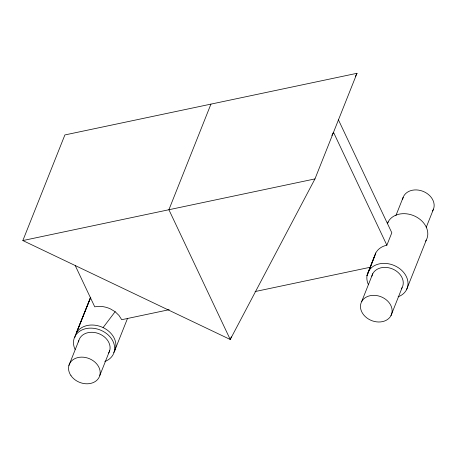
<?xml version="1.0" encoding="UTF-8"?>
<svg xmlns="http://www.w3.org/2000/svg" width="457" height="457" viewBox="0 0 457 457"><rect width="100%" height="100%" fill="white"/><g stroke="black" fill="none" stroke-linecap="round" stroke-linejoin="round"><path stroke-width="0.69" d="M374.923 255.554L366.994 275.742L375.78 252.972A21.153 16.652 21.7 0 1 386.868 245.198L391.815 232.773L338.454 119.888M387.639 223.205L388.142 221.913M22.85 240.559L64.883 134.941L356.997 73.297L314.964 178.91L230.242 339.488L22.85 240.559L314.964 178.91M90.675 297.433L76.245 333.262L90.486 297.473M68.893 365.497L78.787 340.648M99.832 375.431L109.726 350.576M210.94 104.116L168.907 209.734L230.242 339.488L231.288 336.86M114.376 351.444L127.56 318.312M368.359 271.612L375.78 252.972M361.636 301.666L372.763 273.709M395.922 215.515L403.171 197.31M390.964 315.656A16.269 12.813 21.7 0 0 374.157 295.331A16.269 12.813 21.7 0 0 363.778 314.999A16.269 12.813 21.7 0 0 390.964 315.656L402.091 287.699M426.221 227.38L433.464 209.175M406.49 289.801L426.272 240.096M76.245 333.262L90.766 297.187M355.335 76.445L356.997 73.297M331.851 135.461L333.507 132.313L386.868 245.198M103.099 327.595L115.135 311.703L110.514 308.955A21.153 16.652 21.7 0 0 94.753 306.847L75.239 265.563M169.193 309.686L121.716 319.706L119.003 315.479L115.135 311.703M255.069 291.566L370.273 267.254M75.085 349.468A21.153 16.652 21.7 0 1 85.162 328.812A21.153 16.652 21.7 0 1 112.171 339.791A21.153 16.652 21.7 0 1 104.79 361.538M74.879 337.392A21.153 16.652 21.7 0 1 101.283 326.806A21.153 16.652 21.7 0 1 113.742 352.518M78.513 341.967A16.269 12.813 21.7 0 1 98.472 333.513A16.269 12.813 21.7 0 1 108.675 353.044M402.628 199.252A16.269 12.813 21.7 0 1 422.948 191.3A16.269 12.813 21.7 0 1 432.556 210.974M371.832 276.228A16.269 12.813 21.7 0 1 392.637 269.002A16.269 12.813 21.7 0 1 401.383 288.847M387.616 223.033A21.153 16.652 21.7 0 1 414.996 216.241A21.153 16.652 21.7 0 1 425.638 241.17M368.439 284.711A21.153 16.652 21.7 0 1 378.516 264.06A21.153 16.652 21.7 0 1 405.525 275.04A21.153 16.652 21.7 0 1 398.144 296.787M71.012 375.705A16.269 12.813 21.7 0 0 98.421 378.465A16.269 12.813 21.7 0 0 83.654 357.225A16.269 12.813 21.7 0 0 71.012 375.705"/></g></svg>
